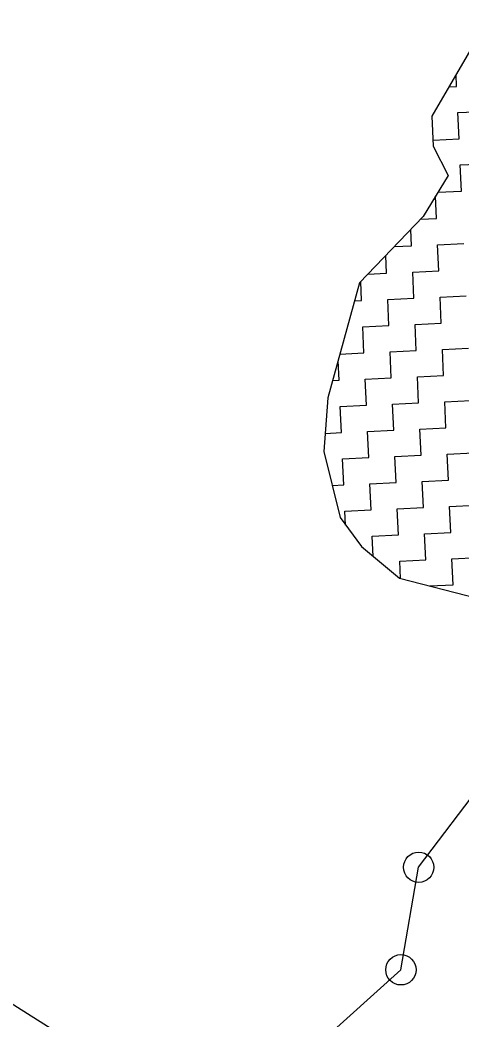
# Model space of a CAD drawing. Header units: metres. Extents: x 280741 to 282709, y 2085398 to 2088597.
# Drawn here: x 281814 to 281920, y 2086869.1 to 2087108.9 of the extents above; entities that cross this region are included whole.
import ezdxf

# ---------------------------------------------------------------- set-up
doc = ezdxf.new("R2010")
doc.units = ezdxf.units.M
doc.layers.add('POLY_HATCH', color=12, linetype='Continuous')
doc.layers.add('POLY_PARCEL', color=6, linetype='Continuous')

msp = doc.modelspace()

# ---------------------------------------------------------------- linework, layer by layer
for centre in [(281909.64, 2086905.72), (281905.38, 2086881.12)]:
    msp.add_circle(centre, 3.64)
at = {"layer": 'POLY_HATCH'}
for p, q in [((281926.2, 2087108.95), (281912.83, 2087085.91)), ((281912.83, 2087085.91), (281913.16, 2087078.72)), ((281913.16, 2087078.72), (281916.69, 2087071.67)), ((281916.69, 2087071.67), (281910.73, 2087061.79)), ((281910.73, 2087061.79), (281895.43, 2087045.88)), ((281895.43, 2087045.88), (281887.87, 2087018.3)), ((281887.87, 2087018.3), (281886.86, 2087005.44)), ((281886.86, 2087005.44), (281890.79, 2086989.61)), ((281890.79, 2086989.61), (281895.91, 2086982.63)), ((281895.91, 2086982.63), (281905.08, 2086975.04)), ((281905.08, 2086975.04), (281923.72, 2086970.29))]:
    msp.add_line(p, q, dxfattribs=at)
at = {"layer": 'POLY_HATCH', "linetype": 'Continuous'}
for p, q in [((281918.76, 2087093), (281918.62, 2087095.89)), ((281916.9, 2087092.91), (281918.76, 2087093)), ((281919.04, 2087086.72), (281925.32, 2087087.01)), ((281919.33, 2087080.44), (281919.04, 2087086.72)), ((281913.1, 2087080.16), (281919.33, 2087080.44)), ((281919.62, 2087074.17), (281925.89, 2087074.45)), ((281919.9, 2087067.89), (281919.62, 2087074.17)), ((281913.91, 2087061.33), (281913.67, 2087066.66)), ((281914.25, 2087067.63), (281919.9, 2087067.89)), ((281910.12, 2087061.16), (281913.91, 2087061.33)), ((281907.92, 2087054.77), (281907.74, 2087058.68)), ((281903.79, 2087054.58), (281907.92, 2087054.77)), ((281914.2, 2087055.05), (281920.48, 2087055.34)), ((281914.49, 2087048.78), (281914.2, 2087055.05)), ((281901.93, 2087048.2), (281901.74, 2087052.44)), ((281897.47, 2087048), (281901.93, 2087048.2)), ((281908.21, 2087048.49), (281914.49, 2087048.78)), ((281908.5, 2087042.21), (281908.21, 2087048.49)), ((281895.94, 2087041.64), (281895.73, 2087046.19)), ((281902.22, 2087041.93), (281908.5, 2087042.21)), ((281902.51, 2087035.65), (281902.22, 2087041.93)), ((281914.77, 2087042.5), (281921.05, 2087042.79)), ((281915.06, 2087036.22), (281914.77, 2087042.5)), ((281894.25, 2087041.56), (281895.94, 2087041.64)), ((281896.23, 2087035.36), (281902.51, 2087035.65)), ((281896.52, 2087029.09), (281896.23, 2087035.36)), ((281908.78, 2087035.94), (281915.06, 2087036.22)), ((281909.07, 2087029.66), (281908.78, 2087035.94)), ((281915.35, 2087029.95), (281921.62, 2087030.23)), ((281915.63, 2087023.67), (281915.35, 2087029.95)), ((281890.76, 2087028.82), (281896.52, 2087029.09)), ((281902.79, 2087029.37), (281909.07, 2087029.66)), ((281903.08, 2087023.1), (281902.79, 2087029.37)), ((281890.53, 2087022.52), (281890.31, 2087027.2)), ((281896.8, 2087022.81), (281903.08, 2087023.1)), ((281897.09, 2087016.53), (281896.8, 2087022.81)), ((281909.36, 2087023.38), (281915.63, 2087023.67)), ((281909.64, 2087017.11), (281909.36, 2087023.38)), ((281889.01, 2087022.46), (281890.53, 2087022.52)), ((281890.81, 2087016.25), (281897.09, 2087016.53)), ((281891.1, 2087009.97), (281890.81, 2087016.25)), ((281903.37, 2087016.82), (281909.64, 2087017.11)), ((281903.65, 2087010.54), (281903.37, 2087016.82)), ((281915.92, 2087017.39), (281922.19, 2087017.68)), ((281916.2, 2087011.12), (281915.92, 2087017.39)), ((281909.93, 2087010.83), (281916.2, 2087011.12)), ((281910.22, 2087004.56), (281909.93, 2087010.83)), ((281887.2, 2087009.79), (281891.1, 2087009.97)), ((281897.38, 2087010.26), (281903.65, 2087010.54)), ((281897.66, 2087003.98), (281897.38, 2087010.26)), ((281891.39, 2087003.7), (281897.66, 2087003.98)), ((281891.67, 2086997.42), (281891.39, 2087003.7)), ((281903.94, 2087004.27), (281910.22, 2087004.56)), ((281904.23, 2086997.99), (281903.94, 2087004.27)), ((281916.49, 2087004.84), (281922.77, 2087005.13)), ((281916.78, 2086998.57), (281916.49, 2087004.84)), ((281888.88, 2086997.29), (281891.67, 2086997.42)), ((281897.95, 2086997.71), (281904.23, 2086997.99)), ((281898.24, 2086991.43), (281897.95, 2086997.71)), ((281910.5, 2086998.28), (281916.78, 2086998.57)), ((281910.79, 2086992), (281910.5, 2086998.28)), ((281904.51, 2086991.72), (281910.79, 2086992)), ((281904.8, 2086985.44), (281904.51, 2086991.72)), ((281917.06, 2086992.29), (281923.34, 2086992.58)), ((281917.35, 2086986.01), (281917.06, 2086992.29)), ((281891.96, 2086991.14), (281898.24, 2086991.43)), ((281892.11, 2086987.81), (281891.96, 2086991.14)), ((281898.52, 2086985.15), (281904.8, 2086985.44)), ((281898.74, 2086980.29), (281898.52, 2086985.15)), ((281911.08, 2086985.73), (281917.35, 2086986.01)), ((281911.36, 2086979.45), (281911.08, 2086985.73)), ((281905.09, 2086979.16), (281911.36, 2086979.45)), ((281917.64, 2086979.74), (281923.91, 2086980.02)), ((281917.92, 2086973.46), (281917.64, 2086979.74)), ((281905.28, 2086974.99), (281905.09, 2086979.16)), ((281912.29, 2086973.2), (281917.92, 2086973.46))]:
    msp.add_line(p, q, dxfattribs=at)
at = {"layer": 'POLY_PARCEL'}
for p, q in [((281667.77, 2086963.34), (281861.64, 2086841.89)), ((281909.64, 2086905.72), (281949.24, 2086958.18)), ((281905.38, 2086881.12), (281909.64, 2086905.72)), ((281861.64, 2086841.89), (281905.38, 2086881.12))]:
    msp.add_line(p, q, dxfattribs=at)

doc.saveas('drawing.dxf')
